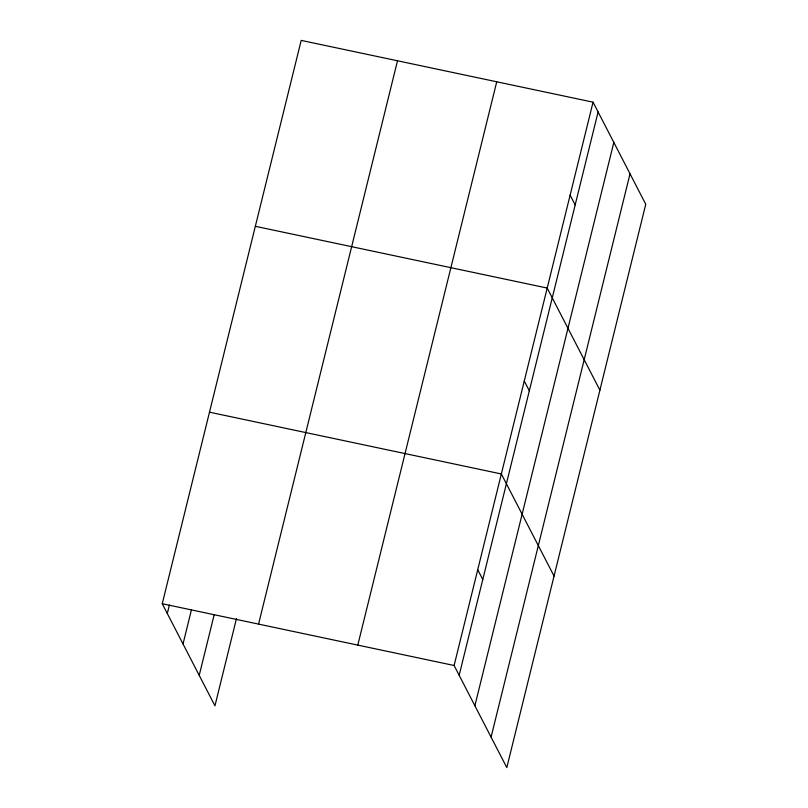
<?xml version="1.0" encoding="UTF-8"?>
<svg xmlns="http://www.w3.org/2000/svg" width="808" height="808" viewBox="0 0 808 808"><rect width="100%" height="100%" fill="white"/><g stroke="black" fill="none" stroke-linecap="round" stroke-linejoin="round"><path stroke-width="1.21" d="M236.471 618.554L214.948 705.828L162.246 603.727L301.192 40.4L593.052 102.172L645.754 204.273L506.808 767.6L454.106 665.489L593.052 102.172M167.296 613.514L169.387 605.03M183.022 643.976L191.395 610.03M199.222 675.367L214.171 614.757M258.56 624.109L397.506 60.782M357.793 645.107L496.738 81.79M459.156 675.286L598.102 111.959M474.882 705.748L613.827 142.42M491.082 737.138L630.028 173.811M255.338 226.301L547.198 288.062L599.9 390.173M209.484 412.191L501.344 473.963L554.046 576.074M162.246 603.727L454.106 665.489M570.125 195.122L575.175 204.909M524.271 381.012L529.331 390.799M477.73 569.731L482.78 579.518"/></g></svg>
